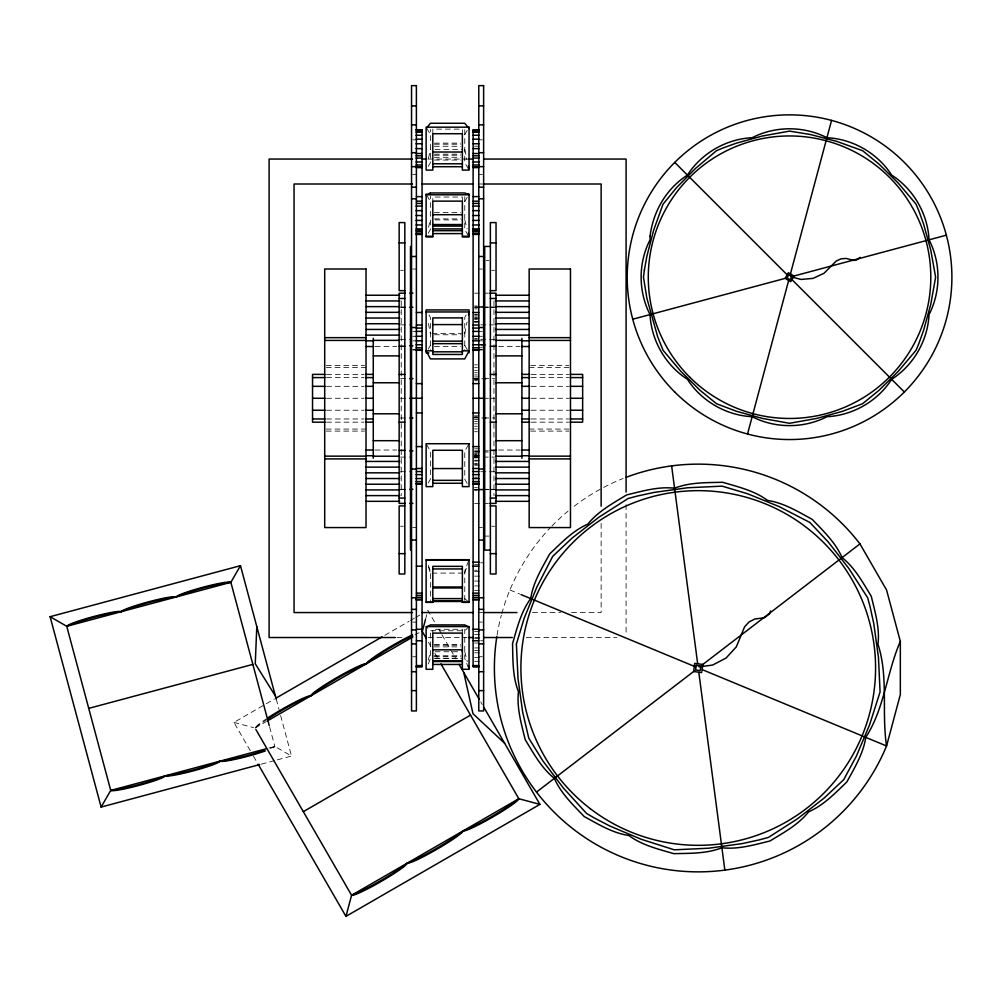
<?xml version="1.0" encoding="UTF-8"?>
<svg xmlns="http://www.w3.org/2000/svg" width="1002" height="1002" viewBox="0 0 1002 1002"><rect width="100%" height="100%" fill="white"/><g stroke="black" fill="none" stroke-linecap="round" stroke-linejoin="round"><path stroke-width="0.75" stroke-dasharray="5 3.75" d="M464.765 333.641L467.045 322.08M428.443 158.329L430.422 149.411M428.28 660.168L430.422 651.751M428.468 227.341L430.422 219.914M425.499 619.461L427.917 610.418L434.931 622.555M464.765 573.081L467.145 565.742M468.51 561.107L464.765 570.902L464.765 600.599M428.28 663.913L430.422 658.527L430.422 629.381M428.28 166.332L430.422 162.575L430.422 129.421M464.765 134.681L468.335 128.419M428.28 233.228L430.422 229.471L430.422 195.966M464.765 201.577L468.335 195.315M428.28 349.097L430.422 345.339M466.193 314.941L464.765 317.434L464.765 349.986M428.28 482.889L430.422 479.131L430.422 451.226L426.852 444.976M468.335 444.976L464.765 451.226L464.765 479.131L468.335 485.381M469.049 626.576L464.765 630.746L430.422 630.746L426.126 626.576M250.287 750.686L233.954 722.404L274.36 699.07M384.818 635.293L409.067 621.303M410.407 620.526L414.452 618.196M415.792 617.407L419.838 615.078M255.059 728.053L265.843 721.828M268.924 748.031L274.836 746.452L291.494 756.059L276.377 760.105M261.272 764.163L274.874 760.518M412.761 139.817L416.394 139.817M478.781 139.817L482.425 139.817M434.367 143.136L460.82 143.136M434.367 144.2L460.82 144.2M474.535 146.179L482.125 146.179M434.367 146.267L460.82 146.267M435.106 149.411L461.634 149.411M434.367 154.17L460.82 154.17M434.367 155.235L460.82 155.235M434.367 157.301L460.82 157.301M428.104 159.055L467.082 159.055M434.367 160.044L460.82 160.044M412.761 174.448L416.394 174.448M478.781 174.448L482.425 174.448M477.992 184.005L482.663 184.005M434.367 212.399L460.82 212.399M434.367 218.899L460.82 218.899M435.106 219.914L461.634 219.914M486.108 260.47L488.951 260.47M412.761 269.05L416.394 269.05M478.781 269.05L482.425 269.05M400.562 270.315L403.405 270.315M491.782 270.315L494.625 270.315M474.647 293.173L488.4 293.173M474.535 306.023L477.365 306.023M400.675 307.088L408.315 307.088M474.647 307.088L477.703 307.088M485.344 307.088L488.4 307.088M489.928 307.088L494.512 307.088M400.675 307.251L408.315 307.251M474.647 307.251L477.703 307.251M485.344 307.251L488.4 307.251M489.928 307.251L494.512 307.251M474.535 308.904L477.365 308.904M474.535 314.716L477.365 314.716M474.535 315.066L482.125 315.016M474.535 316.933L477.365 316.933M474.622 318.022L482.125 318.022M474.535 318.298L477.365 318.298M474.535 319.387L477.365 319.387M474.535 321.567L477.365 321.567M474.622 321.93L482.125 321.93M474.535 322.03L477.365 322.03M400.587 324.861L411.371 324.861M480.76 324.861L494.6 324.861M412.761 331.386L416.394 331.386M478.781 331.386L482.425 331.386M431.987 333.641L461.634 333.641M434.367 334.768L460.82 334.768M412.761 336.284L416.394 336.284M478.781 336.284L482.425 336.284M474.535 338.638L477.365 338.638M474.535 339.29L477.365 339.29M400.587 339.465L411.371 339.465M480.76 339.465L494.6 339.465M412.761 340.843L416.394 340.843M478.781 340.843L482.425 340.843M480.76 344.538L488.851 344.538M478.781 344.763L482.425 344.763M480.76 345.728L488.4 345.728M375.211 346.529L396.642 346.529M434.367 346.554L460.82 346.554M498.545 346.529L519.975 346.529M478.781 347.757L482.425 347.757M412.761 349.648L416.394 349.648M478.781 349.648L482.425 349.648M412.761 349.974L416.394 349.974M478.781 349.974L482.425 349.974M474.535 364.841L477.365 364.841M326.239 365.454L364.49 365.454M530.697 365.454L568.948 365.454M326.239 367.483L366.018 367.483M474.535 367.671L477.365 367.671M529.156 367.483L568.948 367.483M474.535 370.314L477.365 370.314M474.535 372.757L477.365 372.757M326.552 374.385L363.926 374.385M531.26 374.385L568.635 374.385M474.535 374.961L477.365 374.961M474.535 376.927L478.781 376.927M326.552 377.591L363.926 377.591M531.26 377.591L568.635 377.591M400.587 378.606L408.315 378.606M473.119 378.606L482.288 378.606M483.816 378.606L494.6 378.606M474.535 379.032L478.781 379.032M474.535 379.72L478.781 379.72M474.535 380.722L477.365 380.722M326.552 386.334L363.926 386.334M531.26 386.334L568.635 386.334M326.552 398.282L363.926 398.282M400.675 398.282L408.315 398.282M485.344 398.282L488.4 398.282M489.928 398.282L494.512 398.282M531.26 398.282L568.635 398.282M326.552 410.231L363.926 410.231M531.26 410.231L568.635 410.231M474.535 415.843L478.781 415.843M474.535 416.845L477.365 416.845M474.535 417.533L477.365 417.533M400.587 417.959L408.315 417.959M473.119 417.959L482.288 417.959M483.816 417.959L494.6 417.959M326.552 418.974L363.926 418.974M531.26 418.974L568.635 418.974M474.535 419.65L478.781 419.65M474.535 421.604L477.365 421.604M326.552 422.18L363.926 422.18M531.26 422.18L568.635 422.18M474.535 423.808L477.365 423.808M474.535 426.251L477.365 426.251M474.535 428.894L477.365 428.894M326.239 429.081L366.018 429.081M529.156 429.081L568.948 429.081M326.239 431.11L364.49 431.11M530.697 431.11L568.948 431.11M474.535 431.724L477.365 431.724M474.622 448.808L482.125 448.808M375.211 450.036L396.642 450.036M498.545 450.036L519.975 450.036M474.647 450.837L488.4 450.837M474.622 451.814L483.628 451.814M474.535 452.027L488.851 452.027M474.535 453.643L477.365 453.643M474.622 455.722L482.125 455.722M474.535 455.973L478.781 455.973M474.535 456.661L477.365 456.661M400.587 457.1L409.843 457.1M474.535 457.1L494.6 457.1M474.535 457.275L477.365 457.275M474.535 457.927L477.365 457.927M474.622 460.281L482.125 460.281M474.535 461.07L477.365 461.07M474.535 463.513L477.365 463.513M474.535 464.289L477.365 464.289M474.622 465.178L482.125 465.178M400.587 471.704L411.371 471.704M480.76 471.704L494.6 471.704M474.535 477.19L477.365 477.19M474.535 487.661L477.365 487.661M400.675 489.314L408.315 489.314M474.647 489.314L477.703 489.314M485.344 489.314L488.4 489.314M489.928 489.314L494.512 489.314M400.675 489.477L408.315 489.477M474.647 489.477L477.703 489.477M485.344 489.477L488.4 489.477M489.928 489.477L494.512 489.477M474.535 490.542L477.365 490.542M474.647 503.405L488.4 503.405M400.562 526.25L403.405 526.25M491.782 526.25L494.625 526.25M412.761 527.515L416.394 527.515M478.781 527.515L482.425 527.515M484.692 536.095L488.951 536.095M480.622 562.786L483.628 562.786M474.622 564.677L482.125 564.677M474.535 570.263L477.365 570.263M474.622 571.591L482.125 571.591M431.987 573.081L461.634 573.081M474.622 576.15L483.628 576.15M474.622 581.047L482.125 581.047M474.622 585.932L482.125 585.932M474.622 590.491L482.125 590.491M477.992 612.56L482.663 612.56M532.55 612.56L560.606 612.56M571.516 612.56L601.137 612.56L601.137 521.842M412.761 622.117L416.394 622.117M478.781 622.117L482.425 622.117M474.622 631.561L482.125 631.561M474.622 634.567L483.628 634.567M396.93 637.522L403.167 637.522M428.104 637.522L467.082 637.522M474.873 637.522L482.663 637.522M526.313 637.522L616.731 637.522M474.622 638.487L482.125 638.487M480.622 640.766L483.628 640.766M474.622 643.046L477.616 643.046M434.367 644.424L460.82 644.424M434.367 645.25L460.82 645.25M434.367 646.866L460.82 646.866M474.622 647.943L482.125 647.943M474.535 650.386L483.628 650.386M435.106 651.751L461.634 651.751M474.622 652.828L482.125 652.828M434.367 655.759L460.82 655.759M434.367 656.586L460.82 656.586M412.761 656.748L416.394 656.748M478.781 656.748L482.425 656.748M474.622 657.387L482.125 657.387M434.367 658.201L460.82 658.201M435.106 658.527L461.634 658.527M474.622 661.307L482.125 661.307M233.954 722.404L253.544 727.652M509.918 589.978L519.625 593.998M464.765 598.645L467.984 601.45M438.826 629.306L441.168 633.352M441.945 634.704L455.96 658.99M480.722 701.876L482.263 704.544M428.493 642.307L430.835 646.353M434.718 653.091L437.836 658.477M253.393 756.072L257.289 762.81M468.335 168.837L464.765 162.575L464.765 129.421M426.852 128.419L430.422 134.681M468.335 235.733L464.765 229.471L464.765 195.966M426.852 195.315L430.422 201.577M464.765 345.339L468.335 351.602M428.994 314.941L430.422 317.434L430.422 349.986M468.51 667.958L464.765 658.527L464.765 629.381M428.28 565.303L430.422 570.902L430.422 600.599M428.518 567.207L430.422 573.081M276.226 699.083L279.032 709.579M280.648 715.578L291.494 756.059M269.601 726.876L274.836 746.452A28.382 2.643 -15 0 1 270.928 748.795M464.765 219.914L467.107 228.832M464.765 651.751L467.27 661.571M464.765 149.411L467.07 159.806M428.418 323.521L430.422 333.641M626.087 504.607L626.087 634.391M493.948 300.938L493.948 495.627M462.373 134.669L462.373 129.133L432.814 129.133L432.814 134.669M462.373 201.126L462.373 197.043L432.814 197.043L432.814 201.126M462.373 633.602L462.373 629.281L432.814 629.281L432.814 633.602M401.238 300.938L401.238 495.627M255.848 727.377A35.634 3.319 -30 0 1 265.755 720.275M256.011 726.65A32.252 3.006 -30 0 1 265.968 719.123M414.953 634.579A35.634 3.319 -30 0 1 419.036 632.763M497.055 635.218A203.832 203.832 0 0 1 501.338 615.228M501.764 613.7A203.832 203.832 0 0 1 550.787 527.227M551.889 526.1A203.832 203.832 0 0 1 568.059 511.133M574.146 506.26A203.832 203.832 0 0 1 623.106 478.493M274.836 746.452A31.363 2.918 -15 0 1 269.701 748.607M477.365 454.908L474.535 454.908L477.365 454.958"/><path stroke-width="1.5" d="M256.8 626.613L255.26 663.75L275.425 696.089M701.951 671.227L702.84 664.451L694.699 663.374L693.634 671.515L701.776 672.592M468.485 314.841L469.049 311.96L426.126 311.96M258.065 764.15L345.94 916.367L351.589 895.262L518.811 798.719L539.903 804.381L483.803 707.212M425.499 619.461L422.268 631.51L426.163 638.261M747.53 434.029L788.737 280.197M789.952 275.713L831.56 120.39M626.025 477.365A203.832 203.832 0 0 1 859.954 543.898L886.557 589.978L900.335 641.38C886.795 672.38 884.428 708.639 865.741 737.359C863.386 753.529 854.506 767.87 846.828 781.998C835.167 793.07 823.619 805.357 808.614 811.82C798.481 824.646 783.627 832.624 769.912 841.016C754.268 844.774 738.123 849.646 721.903 847.742C706.723 853.779 689.864 853.253 673.795 853.666C658.364 849.107 641.956 845.25 628.855 835.493C612.685 833.125 598.344 824.245 584.216 816.567C573.144 804.907 560.857 793.359 554.394 778.354C541.568 768.233 533.603 753.366 525.198 739.651C521.441 724.02 516.569 707.875 518.472 691.643C512.435 676.463 512.961 659.617 512.548 643.534C517.107 628.116 520.965 611.696 530.722 598.595C533.089 582.425 541.969 568.096 549.647 553.968C561.308 542.896 572.856 530.597 587.861 524.134C597.994 511.321 612.848 503.342 626.563 494.95C642.194 491.193 658.339 486.321 674.571 488.224C689.752 482.187 706.61 482.713 722.68 482.288C738.098 486.859 754.519 490.704 767.62 500.474C783.789 502.829 798.118 511.721 812.246 519.387C823.331 531.06 835.618 542.608 842.081 557.613C854.894 567.733 862.872 582.588 871.277 596.303C875.034 611.946 879.894 628.091 877.99 644.311C888.599 676.901 881.509 712.535 886.557 745.989A203.832 203.832 0 0 1 496.804 636.758M770.626 610.957L769.411 613.913L764.413 617.746L754.782 619.011L749.008 622.017L744.599 626.826L736.307 646.879L726.049 658.063L712.585 665.077L699.033 666.856M259.756 764.564L101.114 807.073L110.721 790.428L66.746 626.3L50.1 616.693L240.48 565.679L276.226 699.083M269.25 725.561L230.861 582.325A31.363 2.918 -15 0 0 203.08 588.049A31.363 2.918 -15 0 0 176.164 596.992A31.363 2.918 -15 0 0 148.371 602.703A31.363 2.918 -15 0 0 121.455 611.646A28.382 2.643 -15 0 0 93.462 616.593A28.382 2.643 -15 0 0 66.746 626.3L230.861 582.325L240.48 565.679M785.08 278.406L788.349 272.744L794.01 276.013L790.741 281.675L786.207 279.057M426.99 127.479L430.422 123.271L464.765 123.271L469.049 128.532M860.204 257.314L856.084 260.194L853.554 260.42L846.076 258.416L840.916 258.867L836.207 261.059L823.995 273.283L813.035 278.393L800.986 279.445L790.766 276.702M536.521 792.068L694.549 670.814M701.926 665.153L859.954 543.898M275.713 698.294L382.125 636.859M266.995 721.152L412.974 636.871M303.33 811.658L470.539 715.115M345.94 916.367L539.903 804.381M427.203 626.701L430.422 624.91L464.765 624.91L469.049 627.302M632.725 319.225L786.545 278.005M792.544 276.402L946.364 235.182M88.74 708.364L252.855 664.389M263.977 750.623A31.363 2.918 -15 0 1 220.139 761.107A31.363 2.918 -15 0 1 193.211 770.05A31.363 2.918 -15 0 1 165.43 775.761A28.382 2.643 -15 0 1 138.714 785.48A28.382 2.643 -15 0 1 110.721 790.428L265.968 748.832M411.546 105.874L416.394 105.874M478.781 105.874L483.628 105.874M411.546 124.862L416.394 124.862M478.781 124.862L483.628 124.862M416.055 129.721L422.067 129.721L422.067 666.844L416.055 666.844M479.119 129.721L473.119 129.721L473.119 666.844L479.119 666.844M416.394 130.16L422.067 130.16M473.119 130.16L478.781 130.16M416.394 130.974L422.067 130.974M473.119 130.974L478.781 130.974M416.055 132.251L422.067 132.251M473.119 132.251L479.119 132.251M416.055 135.257L422.067 135.257M473.119 135.257L479.119 135.257M416.055 139.178L422.067 139.178M473.119 139.178L479.119 139.178M416.055 143.737L422.067 143.737M473.119 143.737L479.119 143.737M416.055 148.634L422.067 148.634M473.119 148.634L479.119 148.634M432.814 152.016L462.373 152.016M411.546 152.692L416.394 152.692M478.781 152.692L483.628 152.692M416.055 153.519L422.067 153.519M473.119 153.519L479.119 153.519M416.055 155.798L422.067 155.798M473.119 155.798L479.119 155.798M416.055 158.078L422.067 158.078M473.119 158.078L479.119 158.078M412.511 159.055L269.1 159.055L269.1 637.522L395.364 637.522M421.867 159.055L426.551 159.055M468.635 159.055L473.32 159.055M484.229 159.055L626.087 159.055L626.087 492.107M416.055 161.998L422.067 161.998M473.119 161.998L479.119 161.998M432.814 163.789L462.373 163.789M416.055 165.004L422.067 165.004M473.119 165.004L479.119 165.004M411.546 166.658L416.394 166.658M432.814 166.708L462.373 166.708M478.781 166.658L483.628 166.658M416.055 166.896L422.067 166.896M473.119 166.896L479.119 166.896M416.394 167.321L422.067 167.321M473.119 167.321L478.781 167.321M416.055 167.534L422.067 167.534M473.119 167.534L479.119 167.534M412.523 184.005L294.049 184.005L294.049 612.56L412.523 612.56M421.867 184.005L473.307 184.005M484.229 184.005L601.137 184.005L601.137 506.21M411.546 187.199L416.394 187.199M478.781 187.199L483.628 187.199M465.993 194.062L469.049 194.062L469.049 236.986L462.373 236.986L462.373 201.126L432.814 201.126L432.814 236.986L426.126 236.986L426.126 194.062M416.394 196.617L422.067 196.617M473.119 196.617L478.781 196.617M411.546 198.797L416.394 198.797M478.781 198.797L483.628 198.797M416.394 201.177L422.067 201.177M473.119 201.177L478.781 201.177M416.394 203.419L422.067 203.419M473.119 203.419L478.781 203.419M416.055 206.074L422.067 206.074M473.119 206.074L479.119 206.074M416.055 210.633L422.067 210.633M473.119 210.633L479.119 210.633M432.814 214.704L462.373 214.704M416.055 215.518L422.067 215.518M473.119 215.518L479.119 215.518M416.055 220.415L422.067 220.415M473.119 220.415L479.119 220.415M432.814 224.548L462.373 224.548M416.055 224.974L422.067 224.974M473.119 224.974L479.119 224.974M432.814 226.089L462.373 226.089M416.055 228.894L422.067 228.894M432.814 228.907L462.373 228.907M473.119 228.894L479.119 228.894M416.055 230.397L422.067 230.397M473.119 230.397L479.119 230.397M432.814 230.685L462.373 230.685M416.055 231.9L422.067 231.9M473.119 231.9L479.119 231.9M432.814 233.604L462.373 233.604M416.055 233.792L422.067 233.792M473.119 233.792L479.119 233.792M416.055 234.43L422.067 234.43M473.119 234.43L479.119 234.43M426.126 236.259L432.814 236.259M462.373 236.259L469.049 236.259L468.272 233.278M399.147 242.922L404.821 242.922M490.366 242.922L496.04 242.922M490.366 246.442L484.692 246.442L484.692 550.123L490.366 550.123M411.546 256.487L416.394 256.487M478.781 256.487L483.628 256.487M404.821 290.655L399.147 290.655L399.147 222.582L404.821 222.582L404.821 573.996L399.147 573.996L399.147 505.91L404.821 505.91M490.366 290.655L496.04 290.655L496.04 222.582L490.366 222.582L490.366 573.996L496.04 573.996L496.04 505.91L490.366 505.91M405.259 293.173L399.147 293.173L399.147 503.405L405.259 503.405M409.843 293.173L412.899 293.173M489.928 293.173L496.04 293.173L496.04 503.405L489.928 503.405M366.018 295.239L399.71 295.239M495.476 295.239L529.156 295.239M399.147 298.496L404.821 298.496M490.366 298.496L496.04 298.496M366.018 300.938L399.71 300.938M495.476 300.938L529.156 300.938M366.018 306.637L399.71 306.637M495.476 306.637L529.156 306.637M478.781 306.988L483.628 306.988M409.843 307.251L412.899 307.251M366.018 312.336L399.71 312.336M495.476 312.336L529.156 312.336M416.394 312.486L422.067 312.486M473.119 312.486L478.781 312.486M366.018 318.035L399.71 318.035M495.476 318.035L529.156 318.035M366.018 323.734L399.71 323.734M495.476 323.734L529.156 323.734M432.814 324.585L462.373 324.585M416.394 325.024L422.067 325.024M473.119 325.024L478.781 325.024M411.546 327.529L416.394 327.529M478.781 327.529L483.628 327.529M416.394 328.08L422.067 328.08M473.119 328.08L478.781 328.08M366.018 329.433L399.71 329.433M495.476 329.433L529.156 329.433M416.055 331.386L422.067 331.386M473.119 331.386L479.119 331.386M366.018 335.131L399.71 335.131M495.476 335.131L529.156 335.131M416.055 336.284L422.067 336.284M473.119 336.284L479.119 336.284M324.698 337.661L366.018 337.661M529.156 337.661L570.476 337.661M324.698 340.417L366.018 340.417M373.27 340.354L399.147 340.354M496.04 340.354L521.917 340.354M529.156 340.417L570.476 340.417M366.018 340.83L373.683 340.83M416.055 340.843L422.067 340.843M473.119 340.843L479.119 340.843M521.503 340.83L529.156 340.83M432.814 341.143L462.373 341.143M432.814 343.648L462.373 343.648M416.055 344.763L422.067 344.763M473.119 344.763L479.119 344.763M409.843 345.728L412.899 345.728M399.147 346.229L404.821 346.229M490.366 346.229L496.04 346.229M366.018 346.529L373.683 346.529M521.503 346.529L529.156 346.529M416.055 347.757L422.067 347.757M473.119 347.757L479.119 347.757M416.055 349.648L422.067 349.648M473.119 349.648L479.119 349.648M416.055 349.974L422.067 349.974M473.119 349.974L479.119 349.974M416.055 350.299L422.067 350.299M473.119 350.299L479.119 350.299M432.814 350.825L426.126 350.825L430.422 358.904L464.765 358.904L469.049 350.825L462.373 350.825M432.814 351.815L462.373 351.815M428.806 352.854L426.126 352.854L426.126 309.931L469.049 309.931L469.049 352.854M373.27 355.885L399.147 355.885M496.04 355.885L521.917 355.885M324.986 374.385L312.536 374.385L312.536 422.18L324.986 422.18M365.479 374.385L373.27 374.385M399.147 374.41L404.821 374.41M490.366 374.41L496.04 374.41M521.917 374.385L529.707 374.385M570.188 374.385L582.65 374.385L582.65 422.18L570.188 422.18M312.536 377.591L324.986 377.591M365.479 377.591L373.27 377.591M521.917 377.591L529.707 377.591M570.188 377.591L582.65 377.591M409.843 378.606L412.899 378.606M483.102 378.606L485.97 378.606M373.27 382.764L399.147 382.764M496.04 382.764L521.917 382.764M416.394 383.628L422.067 383.628M473.119 383.628L478.781 383.628M312.536 386.334L324.986 386.334M365.479 386.334L373.27 386.334M521.917 386.334L529.707 386.334M570.188 386.334L582.65 386.334M312.536 398.282L324.986 398.282M365.479 398.282L373.27 398.282M409.843 398.282L422.067 398.282M473.119 398.282L483.628 398.282M521.917 398.282L529.707 398.282M570.188 398.282L582.65 398.282M312.536 410.231L324.986 410.231M365.479 410.231L373.27 410.231M521.917 410.231L529.707 410.231M570.188 410.231L582.65 410.231M416.394 412.937L422.067 412.937M473.119 412.937L478.781 412.937M373.27 413.801L399.147 413.801M496.04 413.801L521.917 413.801M409.843 417.959L412.899 417.959M483.102 417.959L485.97 417.959M312.536 418.974L324.986 418.974M365.479 418.974L373.27 418.974M521.917 418.974L529.707 418.974M570.188 418.974L582.65 418.974M399.147 422.155L404.821 422.155M490.366 422.155L496.04 422.155M365.479 422.18L373.27 422.18M521.917 422.18L529.707 422.18M373.27 440.692L399.147 440.692M496.04 440.692L521.917 440.692M416.394 446.591L422.067 446.591M473.119 446.591L478.781 446.591M366.018 450.036L373.683 450.036M521.503 450.036L529.156 450.036M399.147 450.336L404.821 450.336M490.366 450.336L496.04 450.336M409.843 450.837L412.899 450.837M366.018 455.735L373.683 455.735M521.503 455.735L529.156 455.735M324.698 456.148L366.018 456.148M529.156 456.148L570.476 456.148M373.27 456.211L399.147 456.211M496.04 456.211L521.917 456.211M324.698 458.903L366.018 458.903M529.156 458.903L570.476 458.903M366.018 461.434L399.71 461.434M495.476 461.434L529.156 461.434M366.018 467.132L399.71 467.132M495.476 467.132L529.156 467.132M416.394 468.485L422.067 468.485M473.119 468.485L478.781 468.485M432.814 468.56L462.373 468.56M411.546 469.036L416.394 469.036M478.781 469.036L483.628 469.036M416.394 471.554L422.067 471.554M473.119 471.554L478.781 471.554M366.018 472.831L399.71 472.831M495.476 472.831L529.156 472.831M416.055 474.635L422.067 474.635M473.119 474.635L479.119 474.635M366.018 478.53L399.71 478.53M416.055 478.543L422.067 478.543M473.119 478.543L479.119 478.543M495.476 478.53L529.156 478.53M432.814 480.346L462.373 480.346M416.055 481.549L422.067 481.549M473.119 481.549L479.119 481.549M432.814 483.265L462.373 483.265M416.055 483.44L422.067 483.44M473.119 483.44L479.119 483.44M416.055 484.079L422.067 484.079M473.119 484.079L479.119 484.079M366.018 484.229L399.71 484.229M495.476 484.229L529.156 484.229M409.843 489.314L412.899 489.314M478.781 489.577L483.628 489.577M366.018 489.928L399.71 489.928M495.476 489.928L529.156 489.928M366.018 495.627L399.71 495.627M495.476 495.627L529.156 495.627M399.147 498.069L404.821 498.069M490.366 498.069L496.04 498.069M366.018 501.326L399.71 501.326M495.476 501.326L529.156 501.326M409.843 503.405L412.899 503.405M411.546 540.078L416.394 540.078M478.781 540.078L483.628 540.078M399.147 553.655L404.821 553.655M490.366 553.655L496.04 553.655M426.126 559.88L469.049 559.88M473.119 562.135L479.119 562.135M416.394 566.168L422.067 566.168M473.119 566.168L478.781 566.168M432.814 568.948L462.373 568.948M432.814 586.984L462.373 586.984M432.814 587.961L462.373 587.961M416.394 593.146L422.067 593.146M473.119 593.146L478.781 593.146M416.394 595.388L422.067 595.388M473.119 595.388L478.781 595.388M416.055 597.417L422.067 597.417M473.119 597.417L479.119 597.417M411.546 597.768L416.394 597.768M478.781 597.768L483.628 597.768M432.814 598.607L462.373 598.607M416.055 599.309L422.067 599.309M473.119 599.309L479.119 599.309M416.055 599.947L422.067 599.947M473.119 599.947L479.119 599.947M432.814 600.699L462.373 600.699M432.814 601.488L462.373 601.488M426.126 602.215L432.814 602.215M462.373 602.215L469.049 602.215M411.546 609.366L416.394 609.366M478.781 609.366L483.628 609.366M421.867 612.56L473.307 612.56M484.229 612.56L516.957 612.56M416.394 629.256L422.067 629.256M473.119 629.256L478.781 629.256M411.546 629.907L416.394 629.907M478.781 629.907L483.628 629.907M468.635 637.522L473.32 637.522M484.229 637.522L512.285 637.522M416.394 640.766L422.067 640.766M473.119 640.766L478.781 640.766M411.546 643.885L416.394 643.885M478.781 643.885L483.628 643.885M432.814 649.822L462.373 649.822M432.814 660.994L462.373 660.994M432.814 661.545L462.373 661.545M432.814 664.451L462.373 664.451M416.394 665.591L422.067 665.591M473.119 665.591L478.781 665.591M416.394 666.405L422.067 666.405M473.119 666.405L478.781 666.405M411.546 671.703L416.394 671.703M478.781 671.703L483.628 671.703M411.546 690.628L416.394 690.628M478.781 690.628L483.628 690.628M521.015 594.574L695.375 666.793M702.54 669.762L886.557 745.989L900.335 694.586L900.335 641.38M504.632 743.271L472.982 713.7L463.751 672.48M674.747 162.412L787.359 275.011M791.73 279.395L904.343 392.007M459.079 664.389L479.181 699.196M440.955 663.875L518.811 798.719A32.252 3.006 -30 0 1 492.345 817.244A32.252 3.006 -30 0 1 463.062 830.908A35.634 3.319 -30 0 1 436.146 848.631A35.634 3.319 -30 0 1 407.326 863.085A35.634 3.319 -30 0 1 380.409 880.808A35.634 3.319 -30 0 1 351.589 895.262L255.836 729.406M50.1 616.693L101.114 807.073M468.335 665.779L469.049 668.584M468.397 165.756L469.049 168.737M671.628 465.892L697.63 663.374M698.845 672.592L724.847 870.074M521.917 338.313L521.917 458.252M410.494 246.442L410.494 550.123M373.27 338.313L373.27 458.252M518.811 798.719A35.634 3.319 -30 0 1 491.882 816.455A35.634 3.319 -30 0 1 463.062 830.908A32.252 3.006 -30 0 1 436.609 849.42A32.252 3.006 -30 0 1 407.326 863.085A32.252 3.006 -30 0 1 380.873 881.61A32.252 3.006 -30 0 1 351.589 895.262M412.486 634.855A32.252 3.006 -30 0 0 382.839 651.275A32.252 3.006 -30 0 0 366.532 663.687A35.634 3.319 -30 0 0 337.712 678.141A35.634 3.319 -30 0 0 310.795 695.876A35.634 3.319 -30 0 0 266.958 719.499M268.273 717.607A32.252 3.006 -30 0 1 310.795 695.876A32.252 3.006 -30 0 1 337.261 677.352A32.252 3.006 -30 0 1 366.532 663.687A35.634 3.319 -30 0 1 412.649 635.681M230.861 582.325A28.382 2.643 -15 0 0 202.867 587.272A28.382 2.643 -15 0 0 176.164 596.992A28.382 2.643 -15 0 0 148.171 601.926A28.382 2.643 -15 0 0 121.455 611.646A31.363 2.918 -15 0 0 93.674 617.37A31.363 2.918 -15 0 0 66.746 626.3M110.721 790.428A31.363 2.918 -15 0 0 138.514 784.704A31.363 2.918 -15 0 0 165.43 775.761A28.382 2.643 -15 0 0 193.424 770.826A28.382 2.643 -15 0 0 220.139 761.107A28.382 2.643 -15 0 0 237.211 758.865A28.382 2.643 -15 0 0 265.417 750.911M516.393 644.036L518.021 678.617L522.668 712.184L528.78 738.173L542.833 760.869L563.274 787.898L586.583 813.486L594.474 818.058L610.093 826.136L641.318 839.313L674.296 849.821L708.877 848.206L742.444 843.559L759.616 839.801L768.421 837.434L797.554 818.734L824.308 797.93L843.747 779.631L856.384 756.122L869.561 724.897L880.082 691.919L878.453 657.337L873.807 623.77L870.062 606.598L867.682 597.793L848.995 568.66L828.178 541.907L809.892 522.468L779.13 506.586L747.742 493.823L722.179 486.145L687.597 487.761L654.03 492.408L636.846 496.153L628.054 498.533L598.908 517.22L572.167 538.036L552.728 556.323L536.847 587.084L524.084 618.472L516.393 644.036M650.073 236.221L650.048 239.829C638.161 262.962 638.161 291.457 650.048 314.59C651.325 340.567 665.566 365.242 687.435 379.32C701.513 401.188 726.187 415.429 752.164 416.694C775.298 428.593 803.792 428.593 826.926 416.694C852.902 415.429 877.577 401.188 891.655 379.32C913.523 365.242 927.764 340.567 929.042 314.59C940.928 291.457 940.928 262.962 929.042 239.829C927.764 213.852 913.523 189.178 891.655 175.1C877.577 153.231 852.902 138.977 826.926 137.712C803.792 125.826 775.298 125.826 752.164 137.712C726.187 138.977 701.513 153.231 687.435 175.1C666.393 188.551 653.028 211.547 650.073 236.221M644.399 270.001L643.459 277.203L646.866 298.195L657.7 336.847L663.036 350.249L680.821 371.316L700.035 390.279L716.505 403.718L736.382 411.258L762.409 418.423L789.538 423.295L816.68 418.423L842.707 411.258L862.584 403.718L879.055 390.279L898.268 371.316L916.053 350.249L918.847 343.548L923.593 330.372L930.758 304.345L935.63 277.203L930.758 250.074L923.593 224.047L918.847 210.871L916.053 204.17L898.268 183.103L879.055 164.14L862.584 150.688L836.645 141.345L810.53 134.531L789.538 131.124L762.409 135.996L736.382 143.161L723.206 147.908L716.505 150.688L695.438 168.486L676.475 187.7L663.036 204.17L653.68 230.109L646.866 256.224L644.399 270.001M696.227 665.353L695.613 670L700.248 670.601L700.861 665.967L696.227 665.353M788.862 274.661L786.996 277.892L790.227 279.758L792.094 276.527L788.862 274.661M430.422 192.973L426.126 194.789L469.049 194.789L464.765 192.973L430.422 192.973M416.394 85.633L411.546 85.633L411.546 710.932L416.394 710.932L416.394 85.633M483.628 85.633L478.781 85.633L478.781 710.932L483.628 710.932L483.628 85.633M469.049 127.166L426.126 127.166L426.126 170.09L432.814 170.09L432.814 133.717L462.373 133.717L462.373 170.09L469.049 170.09L469.049 127.166M366.018 268.999L324.698 268.999L324.698 527.566L366.018 527.566L366.018 268.999M570.476 268.999L529.156 268.999L529.156 527.566L570.476 527.566L570.476 268.999M462.373 317.885L432.814 317.885L432.814 354.457L462.373 354.457L462.373 317.885M469.049 443.723L426.126 443.723L426.126 486.634L432.814 486.634L432.814 450.274L462.373 450.274L462.373 486.634L469.049 486.634L469.049 443.723M469.049 559.705L426.126 559.705L426.126 602.377L432.814 602.377L432.814 566.343L462.373 566.343L462.373 602.377L469.049 602.377L469.049 559.705M469.049 626.576L426.126 626.576L426.126 669.298L432.814 669.298L432.814 633.101L462.373 633.101L462.373 669.298L469.049 669.298L469.049 626.576M590.278 808.677A177.341 177.341 0 0 0 874.057 691.129A177.341 177.341 0 0 0 630.371 504.144A177.341 177.341 0 0 0 590.278 808.677M689.664 377.09A141.244 141.244 0 0 0 925.986 313.764A141.244 141.244 0 0 0 752.99 140.768A141.244 141.244 0 0 0 689.664 377.09M674.747 392.007A162.362 162.362 0 0 0 946.364 319.225A162.362 162.362 0 0 0 747.53 120.39A162.362 162.362 0 0 0 674.747 392.007"/></g></svg>
